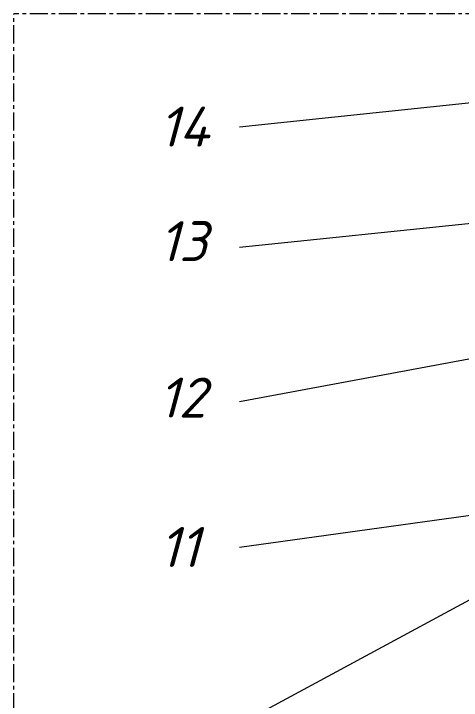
# Model space of a CAD drawing. Header units: millimetres. Extents: x 3913 to 6157, y -487 to 5915.
# Drawn here: x 3913 to 4696, y 4714 to 5915 of the extents above; entities that cross this region are included whole.
import ezdxf

# ---------------------------------------------------------------- set-up
doc = ezdxf.new("R2010")
doc.units = ezdxf.units.MM
doc.linetypes.add('осевая', pattern=[50.8, 31.75, -6.35, 6.35, -6.35])
doc.layers.add('Оси', color=7, linetype='осевая', lineweight=20)
doc.layers.add('штриховка', color=7, linetype='Continuous', lineweight=20)
doc.styles.add('ADRF1', font='isocpeur.ttf', dxfattribs={"oblique": 15})
doc.styles.add('Размеры', font='isocpeur.ttf', dxfattribs={"oblique": 15})
doc.dimstyles.new('гост', dxfattribs={"dimtxt": 20, "dimasz": 30, "dimexe": 2, "dimexo": 0, "dimgap": 7, "dimtad": 1, "dimtoh": 1, "dimdec": 1, "dimtxsty": 'ADRF1', "dimcen": 2.5, "dimadec": 0, "dimazin": 0, "dimtfac": 1, "dimtdec": 1, "dimtmove": 0, "dimatfit": 3, "dimfxl": 1, "dimlwd": 20, "dimlwe": 20, "dimarcsym": 0})

# ---------------------------------------------------------------- blocks, each defined once
blk = doc.blocks.new('*D5')
at = {"layer": 'Defpoints', "color": 0, "transparency": 16777216}
for p in [(4626.5, 4661.8), (4626.5, 4550.7), (5759.6, 4550.7)]:
    blk.add_point(p, dxfattribs=at)
at = {"layer": 'Оси', "color": 0, "linetype": 'Continuous', "lineweight": 20, "transparency": 16777216}
for p, q in [((4626.5, 4550.7), (4626.5, 4663.8)), ((5639.6, 4661.8), (4746.5, 4661.8)), ((5759.6, 4550.7), (5759.6, 4663.8))]:
    blk.add_line(p, q, dxfattribs=at)
at = {"layer": 'Оси', "color": 0, "transparency": 16777216}
for points in [[(4746.5, 4681.8), (4746.5, 4641.8), (4626.5, 4661.8)], [(5639.6, 4681.8), (5639.6, 4641.8), (5759.6, 4661.8)]]:
    blk.add_solid(points, dxfattribs=at)
at = {"layer": 'Оси', "color": 0, "transparency": 16777216, "insert": (5193, 4703.8), "char_height": 20, "attachment_point": 5, "style": 'ADRF1'}
blk.add_mtext('{\\H3.5x;%%C1135}', dxfattribs=at)

msp = doc.modelspace()

# ---------------------------------------------------------------- linework, layer by layer
at = {"layer": 'Оси'}
for p in [(3913.32, -486.6), (6157.33, 5915.41)]:
    msp.add_line(p, (3913.32, 5915.41), dxfattribs=at)
at = {"layer": 'штриховка'}
for p, q in [((5111.91, 5801.04), (4308.18, 5716.99)), ((5111.91, 5590.29), (4308.18, 5506.24)), ((5021.45, 5369.4), (4308.18, 5236.58)), ((4756.54, 5043.48), (4308.18, 4981.64)), ((4904.24, 4994.5), (4308.18, 4672.9))]:
    msp.add_line(p, q, dxfattribs=at)

# ---------------------------------------------------------------- texts
at = {"layer": 'штриховка', "char_height": 70, "attachment_point": 1, "style": 'Размеры'}
for s, insert in [('14', (4167.05, 5752.86)), ('13', (4167.05, 5552.47)), ('12', (4166.21, 5278.81)), ('11', (4167.87, 5017.36))]:
    msp.add_mtext_dynamic_manual_height_columns(s, width=41.7686, gutter_width=12.5, heights=[0], dxfattribs=dict(at, insert=insert))

# ---------------------------------------------------------------- dimensions: what is measured, and where the dimension line sits
at = {"layer": 'Оси'}
dim = msp.add_linear_dim(base=(4626.5, 4661.77), p1=(5759.57, 4550.68), p2=(4626.5, 4550.68), text='{\\H3.5x;%%C1135}', dimstyle='гост', override={"dimasz": 120}, dxfattribs=at)
dim.commit()
dim.dimension.update_dxf_attribs({"geometry": '*D5', "text_midpoint": (5193.03, 4661.77), "dimtype": 160})

doc.saveas('drawing.dxf')
